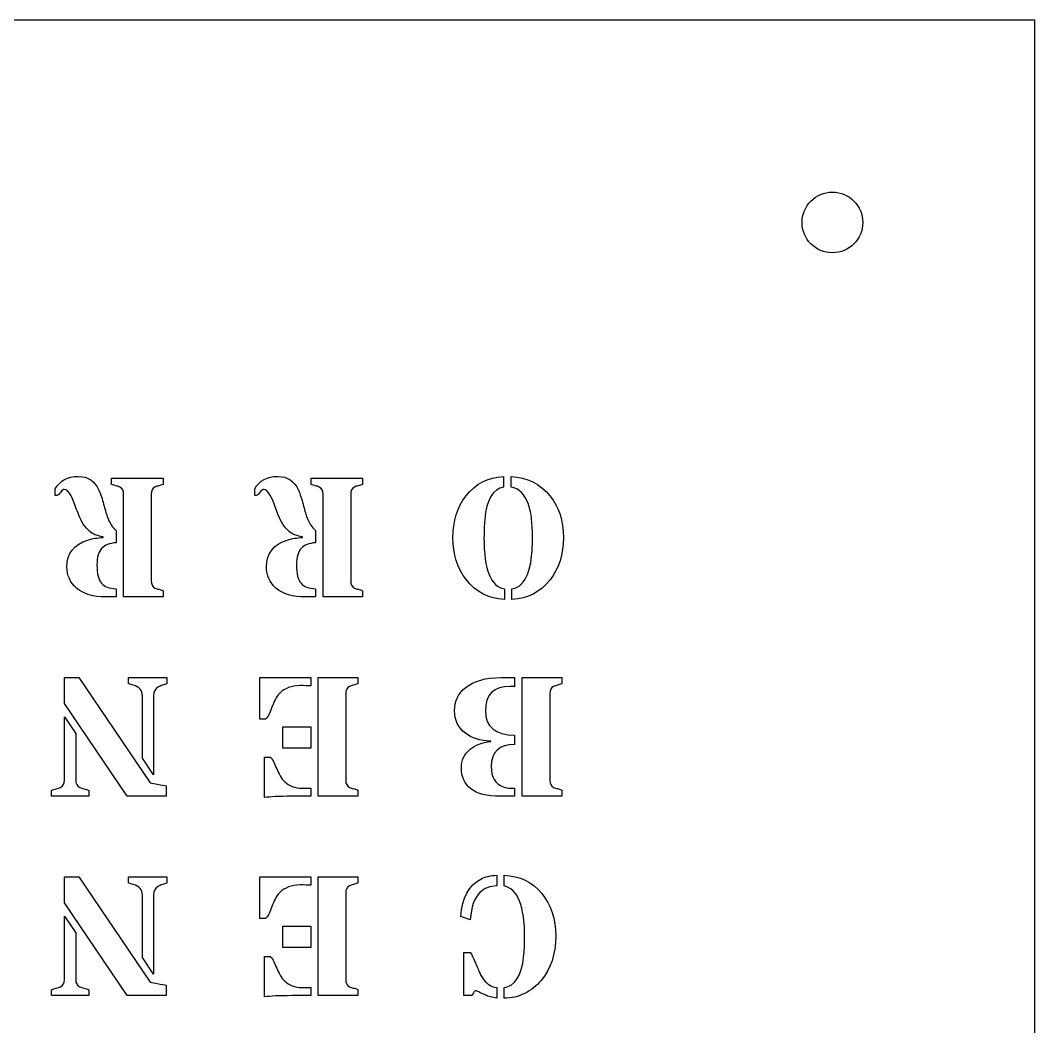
# Model space of a CAD drawing. Header units: millimetres. Extents: x -177 to 23, y -29 to 171.
# Drawn here: x -27.1 to 23, y 120.8 to 170.5 of the extents above; entities that cross this region are included whole.
import ezdxf

# ---------------------------------------------------------------- set-up
doc = ezdxf.new("R2010")
doc.units = ezdxf.units.MM
doc.layers.get('0').update_dxf_attribs({"linetype": 'CONTINUOUS'})

msp = doc.modelspace()

# ---------------------------------------------------------------- linework, layer by layer
for p, q in [((-3.225, 147.983), (-3.225, 147.454)), ((-2.857, 147.454), (-2.857, 147.983)), ((-22.604, 147.594), (-22.604, 147.9)), ((-22.604, 147.9), (-20.055, 147.9)), ((-20.055, 147.9), (-20.055, 147.594)), ((-12.744, 147.594), (-12.744, 147.9)), ((-12.744, 147.9), (-10.195, 147.9)), ((-10.195, 147.9), (-10.195, 147.594)), ((-25.385, 147.049), (-25.385, 147.371)), ((-22.009, 142.028), (-22.009, 147.115)), ((-20.646, 147.115), (-20.646, 142.821)), ((-15.525, 147.049), (-15.525, 147.371)), ((-12.149, 142.028), (-12.149, 147.115)), ((-10.786, 147.115), (-10.786, 142.821)), ((-23.026, 144.97), (-23.026, 145.007)), ((-22.377, 145.317), (-22.377, 144.71)), ((-13.166, 144.97), (-13.166, 145.007)), ((-12.517, 145.317), (-12.517, 144.71)), ((-22.377, 142.429), (-22.377, 142.028)), ((-12.517, 142.429), (-12.517, 142.028)), ((-3.184, 142.429), (-3.184, 141.9)), ((-2.816, 141.9), (-2.816, 142.429)), ((-22.377, 142.028), (-22.865, 142.028)), ((-20.055, 142.028), (-22.009, 142.028)), ((-20.055, 142.338), (-20.055, 142.028)), ((-12.517, 142.028), (-13.005, 142.028)), ((-10.195, 142.028), (-12.149, 142.028)), ((-10.195, 142.338), (-10.195, 142.028)), ((-24.931, 136.755), (-24.931, 138.04)), ((-24.931, 138.04), (-24.216, 138.04)), ((-24.216, 138.04), (-20.703, 132.833)), ((-21.761, 137.742), (-21.761, 138.04)), ((-21.761, 138.04), (-19.873, 138.04)), ((-19.873, 138.04), (-19.873, 137.742)), ((-15.281, 135.99), (-15.281, 138.04)), ((-15.281, 138.04), (-12.761, 138.04)), ((-12.761, 138.04), (-12.761, 137.627)), ((-12.393, 132.168), (-12.393, 138.04)), ((-12.393, 138.04), (-10.439, 138.04)), ((-10.439, 138.04), (-10.439, 137.734)), ((-3.36, 138.04), (-2.682, 138.04)), ((-2.682, 138.04), (-2.682, 137.585)), ((-2.314, 132.168), (-2.314, 138.04)), ((-2.314, 138.04), (-0.351, 138.04)), ((-0.351, 138.04), (-0.351, 137.734)), ((-21.08, 134.048), (-21.08, 137.152)), ((-20.526, 137.152), (-20.526, 133.226)), ((-11.029, 137.255), (-11.029, 132.961)), ((-0.942, 137.255), (-0.942, 132.961)), ((-21.832, 132.168), (-24.931, 136.755)), ((-24.931, 132.961), (-24.931, 136.098)), ((-24.931, 136.098), (-24.377, 135.28)), ((-15, 135.99), (-15.281, 135.99)), ((-24.377, 135.28), (-24.377, 132.961)), ((-3.86, 134.883), (-3.86, 134.9)), ((-2.682, 135.197), (-2.682, 134.73)), ((-20.526, 133.226), (-21.08, 134.048)), ((-15.046, 132.106), (-15.046, 134.106)), ((-15.046, 134.106), (-14.757, 134.106)), ((-25.567, 132.168), (-25.567, 132.461)), ((-23.732, 132.461), (-23.732, 132.168)), ((-19.91, 132.685), (-19.91, 132.168)), ((-12.761, 132.577), (-12.761, 132.168)), ((-10.439, 132.478), (-10.439, 132.168)), ((-2.901, 132.565), (-2.727, 132.565)), ((-2.682, 132.569), (-2.682, 132.168)), ((-0.351, 132.478), (-0.351, 132.168)), ((-23.732, 132.168), (-25.567, 132.168)), ((-19.91, 132.168), (-21.832, 132.168)), ((-12.761, 132.168), (-13.695, 132.168)), ((-10.439, 132.168), (-12.393, 132.168)), ((-2.682, 132.168), (-3.393, 132.168)), ((-0.351, 132.168), (-2.314, 132.168)), ((-24.931, 126.895), (-24.931, 128.18)), ((-24.931, 128.18), (-24.216, 128.18)), ((-24.216, 128.18), (-20.703, 122.973)), ((-21.761, 127.882), (-21.761, 128.18)), ((-21.761, 128.18), (-19.873, 128.18)), ((-19.873, 128.18), (-19.873, 127.882)), ((-15.281, 126.13), (-15.281, 128.18)), ((-15.281, 128.18), (-12.761, 128.18)), ((-12.761, 128.18), (-12.761, 127.767)), ((-12.393, 122.308), (-12.393, 128.18)), ((-12.393, 128.18), (-10.439, 128.18)), ((-10.439, 128.18), (-10.439, 127.874)), ((-3.566, 128.263), (-3.566, 127.734)), ((-3.198, 127.734), (-3.198, 128.263)), ((-11.029, 127.395), (-11.029, 123.101)), ((-21.832, 122.308), (-24.931, 126.895)), ((-21.08, 124.188), (-21.08, 127.292)), ((-20.526, 127.292), (-20.526, 123.366)), ((-24.931, 123.101), (-24.931, 126.238)), ((-24.931, 126.238), (-24.377, 125.42)), ((-15, 126.13), (-15.281, 126.13)), ((-4.872, 126.064), (-5.347, 126.225)), ((-24.377, 125.42), (-24.377, 123.101)), ((-5.186, 122.308), (-5.186, 124.44)), ((-5.186, 124.44), (-4.872, 124.44)), ((-20.526, 123.366), (-21.08, 124.188)), ((-15.046, 122.246), (-15.046, 124.246)), ((-15.046, 124.246), (-14.757, 124.246)), ((-25.567, 122.308), (-25.567, 122.601)), ((-23.732, 122.601), (-23.732, 122.308)), ((-19.91, 122.825), (-19.91, 122.308)), ((-12.761, 122.717), (-12.761, 122.308)), ((-10.439, 122.618), (-10.439, 122.308)), ((-3.566, 122.709), (-3.566, 122.18)), ((-3.198, 122.18), (-3.198, 122.709)), ((-23.732, 122.308), (-25.567, 122.308)), ((-19.91, 122.308), (-21.832, 122.308)), ((-12.761, 122.308), (-13.695, 122.308)), ((-10.439, 122.308), (-12.393, 122.308)), ((-4.793, 122.308), (-5.186, 122.308))]:
    msp.add_line(p, q)
for points in [[(23.024, -29.451), (23.024, 170.549), (-176.976, 170.549), (-176.976, -29.451)], [(-14.137, 134.544), (-14.137, 135.602), (-12.761, 135.602), (-12.761, 134.544)], [(-12.761, 125.742), (-12.761, 124.684), (-14.137, 124.684), (-14.137, 125.742)]]:
    msp.add_lwpolyline(points, close=True)
msp.add_circle((13.024, 160.549), 1.5)
for points, knots in [([(-25.385, 147.371), (-25.157, 147.782), (-24.776, 147.987), (-24.245, 147.987), (-23.768, 147.987), (-23.431, 147.762), (-23.232, 147.313)], [0, 0, 0, 0, 1, 1, 1, 2, 2, 2, 2]), ([(-15.525, 147.371), (-15.297, 147.782), (-14.916, 147.987), (-14.385, 147.987), (-13.908, 147.987), (-13.571, 147.762), (-13.372, 147.313)], [0, 0, 0, 0, 1, 1, 1, 2, 2, 2, 2]), ([(-22.195, 147.462), (-22.253, 147.49), (-22.317, 147.511), (-22.458, 147.541), (-22.53, 147.564), (-22.604, 147.594)], [1, 1, 1, 1, 2, 2, 3, 3, 3, 3]), ([(-20.055, 147.594), (-20.129, 147.564), (-20.201, 147.541), (-20.342, 147.511), (-20.405, 147.49), (-20.46, 147.462)], [0, 0, 0, 0, 1, 1, 2, 2, 2, 2]), ([(-12.335, 147.462), (-12.393, 147.49), (-12.457, 147.511), (-12.598, 147.541), (-12.67, 147.564), (-12.744, 147.594)], [1, 1, 1, 1, 2, 2, 3, 3, 3, 3]), ([(-10.195, 147.594), (-10.269, 147.564), (-10.341, 147.541), (-10.482, 147.511), (-10.545, 147.49), (-10.6, 147.462)], [0, 0, 0, 0, 1, 1, 2, 2, 2, 2]), ([(-24.604, 147.032), (-24.714, 147.239), (-24.827, 147.342), (-24.943, 147.342), (-25.001, 147.342), (-25.053, 147.308), (-25.144, 147.173), (-25.181, 147.124), (-25.242, 147.06), (-25.276, 147.045), (-25.354, 147.045), (-25.377, 147.046), (-25.385, 147.049)], [5, 5, 5, 5, 6, 6, 6, 7, 7, 8, 8, 9, 9, 10, 10, 10, 10]), ([(-24.187, 145.987), (-24.237, 146.105), (-24.284, 146.226), (-24.375, 146.474), (-24.42, 146.596), (-24.508, 146.833), (-24.555, 146.939), (-24.604, 147.032)], [2, 2, 2, 2, 3, 3, 4, 4, 5, 5, 5, 5]), ([(-23.232, 147.313), (-23.141, 147.107), (-23.063, 146.873), (-22.931, 146.352), (-22.873, 146.152), (-22.823, 146.012)], [2, 2, 2, 2, 3, 3, 4, 4, 4, 4]), ([(-14.744, 147.032), (-14.854, 147.239), (-14.967, 147.342), (-15.083, 147.342), (-15.141, 147.342), (-15.193, 147.308), (-15.284, 147.173), (-15.321, 147.124), (-15.382, 147.06), (-15.416, 147.045), (-15.494, 147.045), (-15.517, 147.046), (-15.525, 147.049)], [5, 5, 5, 5, 6, 6, 6, 7, 7, 8, 8, 9, 9, 10, 10, 10, 10]), ([(-14.327, 145.987), (-14.377, 146.105), (-14.424, 146.226), (-14.515, 146.474), (-14.56, 146.596), (-14.648, 146.833), (-14.695, 146.939), (-14.744, 147.032)], [2, 2, 2, 2, 3, 3, 4, 4, 5, 5, 5, 5]), ([(-13.372, 147.313), (-13.281, 147.107), (-13.203, 146.873), (-13.071, 146.352), (-13.013, 146.152), (-12.963, 146.012)], [2, 2, 2, 2, 3, 3, 4, 4, 4, 4]), ([(-5.068, 142.871), (-5.512, 143.444), (-5.733, 144.141), (-5.733, 144.962), (-5.733, 145.78), (-5.516, 146.47), (-5.081, 147.032)], [1, 1, 1, 1, 2, 2, 2, 3, 3, 3, 3]), ([(-0.944, 147.032), (-0.492, 146.476), (-0.267, 145.786), (-0.267, 144.138), (-0.488, 143.441), (-0.932, 142.871)], [1, 1, 1, 1, 2, 2, 3, 3, 3, 3]), ([(-1.841, 144.074), (-1.813, 144.363), (-1.8, 144.66), (-1.8, 145.268), (-1.814, 145.563), (-1.872, 146.133), (-1.925, 146.39), (-2.002, 146.619)], [1, 1, 1, 1, 2, 2, 3, 3, 4, 4, 4, 4]), ([(-24.344, 142.47), (-24.653, 142.735), (-24.807, 143.086), (-24.807, 143.524), (-24.807, 144.185), (-24.464, 144.625), (-23.778, 144.842)], [1, 1, 1, 1, 2, 2, 2, 3, 3, 3, 3]), ([(-23.08, 144.445), (-23.245, 144.269), (-23.327, 143.991), (-23.327, 143.611), (-23.327, 143.178), (-23.252, 142.875), (-23.1, 142.702)], [1, 1, 1, 1, 2, 2, 2, 3, 3, 3, 3]), ([(-14.484, 142.47), (-14.793, 142.735), (-14.947, 143.086), (-14.947, 143.524), (-14.947, 144.185), (-14.604, 144.625), (-13.918, 144.842)], [1, 1, 1, 1, 2, 2, 2, 3, 3, 3, 3]), ([(-13.22, 144.445), (-13.385, 144.269), (-13.467, 143.991), (-13.467, 143.611), (-13.467, 143.178), (-13.392, 142.875), (-13.24, 142.702)], [1, 1, 1, 1, 2, 2, 2, 3, 3, 3, 3]), ([(-20.46, 142.47), (-20.405, 142.443), (-20.342, 142.421), (-20.201, 142.391), (-20.129, 142.368), (-20.055, 142.338)], [1, 1, 1, 1, 2, 2, 3, 3, 3, 3]), ([(-10.6, 142.47), (-10.545, 142.443), (-10.482, 142.421), (-10.341, 142.391), (-10.269, 142.368), (-10.195, 142.338)], [1, 1, 1, 1, 2, 2, 3, 3, 3, 3]), ([(-19.873, 137.742), (-19.942, 137.709), (-20.014, 137.682), (-20.09, 137.66), (-20.166, 137.638), (-20.235, 137.607), (-20.299, 137.569)], [0, 0, 0, 0, 1, 1, 1, 2, 2, 2, 2]), ([(-12.761, 137.627), (-12.899, 137.638), (-13.073, 137.643), (-13.286, 137.643), (-13.498, 137.643), (-13.689, 137.61), (-13.858, 137.544), (-14.027, 137.478), (-14.165, 137.393), (-14.271, 137.29), (-14.377, 137.187), (-14.461, 137.072), (-14.521, 136.945), (-14.582, 136.818), (-14.634, 136.694), (-14.678, 136.571), (-14.722, 136.448), (-14.767, 136.335), (-14.812, 136.232), (-14.858, 136.129), (-14.921, 136.048), (-15, 135.99)], [0, 0, 0, 0, 1, 1, 1, 2, 2, 2, 3, 3, 3, 4, 4, 4, 5, 5, 5, 6, 6, 6, 7, 7, 7, 7]), ([(-10.439, 137.734), (-10.513, 137.704), (-10.585, 137.681), (-10.726, 137.651), (-10.788, 137.63), (-10.843, 137.602)], [0, 0, 0, 0, 1, 1, 2, 2, 2, 2]), ([(-5.116, 135.288), (-5.471, 135.558), (-5.649, 135.928), (-5.649, 136.4), (-5.649, 136.879), (-5.464, 137.265), (-5.095, 137.557)], [1, 1, 1, 1, 2, 2, 2, 3, 3, 3, 3]), ([(-2.682, 137.585), (-2.729, 137.596), (-2.8, 137.602), (-2.897, 137.602), (-3.718, 137.602), (-4.128, 137.201), (-4.128, 136.4), (-4.128, 135.598), (-3.646, 135.197), (-2.682, 135.197)], [0, 0, 0, 0, 1, 1, 1, 2, 2, 2, 3, 3, 3, 3]), ([(-0.351, 137.734), (-0.426, 137.704), (-0.498, 137.681), (-0.568, 137.666), (-0.638, 137.651), (-0.702, 137.63), (-0.76, 137.602)], [0, 0, 0, 0, 1, 1, 1, 2, 2, 2, 2]), ([(-3.393, 132.168), (-4.048, 132.168), (-4.532, 132.29), (-5.158, 132.778), (-5.314, 133.124), (-5.314, 133.573), (-5.314, 133.956), (-5.171, 134.263), (-4.884, 134.495)], [0, 0, 0, 0, 1, 1, 2, 2, 2, 3, 3, 3, 3]), ([(-2.682, 134.73), (-3.453, 134.73), (-3.839, 134.366), (-3.839, 133.639), (-3.839, 133.119), (-3.642, 132.785), (-3.248, 132.639)], [0, 0, 0, 0, 1, 1, 1, 2, 2, 2, 2]), ([(-14.757, 134.106), (-14.688, 134.04), (-14.63, 133.956), (-14.583, 133.854), (-14.536, 133.752), (-14.489, 133.644), (-14.441, 133.53), (-14.392, 133.415), (-14.338, 133.301), (-14.277, 133.187), (-14.217, 133.072), (-14.138, 132.969), (-14.042, 132.877), (-13.945, 132.784), (-13.825, 132.709), (-13.68, 132.652), (-13.536, 132.594), (-13.367, 132.565), (-13.174, 132.565), (-12.981, 132.565), (-12.843, 132.569), (-12.761, 132.577)], [0, 0, 0, 0, 1, 1, 1, 2, 2, 2, 3, 3, 3, 4, 4, 4, 5, 5, 5, 6, 6, 6, 7, 7, 7, 7]), ([(-25.567, 132.461), (-25.49, 132.495), (-25.414, 132.52), (-25.338, 132.538), (-25.262, 132.556), (-25.194, 132.58), (-25.133, 132.61)], [0, 0, 0, 0, 1, 1, 1, 2, 2, 2, 2]), ([(-24.175, 132.61), (-24.114, 132.58), (-24.045, 132.556), (-23.968, 132.538), (-23.891, 132.52), (-23.812, 132.495), (-23.732, 132.461)], [0, 0, 0, 0, 1, 1, 1, 2, 2, 2, 2]), ([(-10.843, 132.61), (-10.788, 132.583), (-10.726, 132.561), (-10.585, 132.531), (-10.513, 132.508), (-10.439, 132.478)], [1, 1, 1, 1, 2, 2, 3, 3, 3, 3]), ([(-0.76, 132.61), (-0.702, 132.583), (-0.638, 132.561), (-0.568, 132.546), (-0.498, 132.531), (-0.426, 132.508), (-0.351, 132.478)], [0, 0, 0, 0, 1, 1, 1, 2, 2, 2, 2]), ([(-19.873, 127.882), (-19.942, 127.849), (-20.014, 127.822), (-20.09, 127.8), (-20.166, 127.778), (-20.235, 127.747), (-20.299, 127.709)], [0, 0, 0, 0, 1, 1, 1, 2, 2, 2, 2]), ([(-10.439, 127.874), (-10.513, 127.844), (-10.585, 127.821), (-10.726, 127.791), (-10.788, 127.77), (-10.843, 127.742)], [0, 0, 0, 0, 1, 1, 2, 2, 2, 2]), ([(-12.761, 127.767), (-12.899, 127.778), (-13.073, 127.783), (-13.286, 127.783), (-13.498, 127.783), (-13.689, 127.75), (-13.858, 127.684), (-14.027, 127.618), (-14.165, 127.533), (-14.271, 127.43), (-14.377, 127.327), (-14.461, 127.212), (-14.521, 127.085), (-14.582, 126.958), (-14.634, 126.834), (-14.678, 126.711), (-14.722, 126.588), (-14.767, 126.475), (-14.812, 126.372), (-14.858, 126.269), (-14.921, 126.188), (-15, 126.13)], [0, 0, 0, 0, 1, 1, 1, 2, 2, 2, 3, 3, 3, 4, 4, 4, 5, 5, 5, 6, 6, 6, 7, 7, 7, 7]), ([(-1.343, 127.366), (-0.883, 126.809), (-0.653, 126.104), (-0.653, 125.25), (-0.653, 124.366), (-0.894, 123.633), (-1.376, 123.052)], [1, 1, 1, 1, 2, 2, 2, 3, 3, 3, 3]), ([(-4.872, 124.44), (-4.803, 124.344), (-4.723, 124.183), (-4.632, 123.959), (-4.541, 123.734), (-4.466, 123.56), (-4.407, 123.436), (-4.348, 123.312), (-4.28, 123.199), (-4.202, 123.097)], [0, 0, 0, 0, 1, 1, 1, 2, 2, 2, 3, 3, 3, 3]), ([(-14.757, 124.246), (-14.688, 124.18), (-14.63, 124.096), (-14.583, 123.994), (-14.536, 123.892), (-14.489, 123.784), (-14.441, 123.67), (-14.392, 123.555), (-14.338, 123.441), (-14.277, 123.327), (-14.217, 123.212), (-14.138, 123.109), (-14.042, 123.017), (-13.945, 122.924), (-13.825, 122.849), (-13.68, 122.792), (-13.536, 122.734), (-13.367, 122.705), (-13.174, 122.705), (-12.981, 122.705), (-12.843, 122.709), (-12.761, 122.717)], [0, 0, 0, 0, 1, 1, 1, 2, 2, 2, 3, 3, 3, 4, 4, 4, 5, 5, 5, 6, 6, 6, 7, 7, 7, 7]), ([(-1.376, 123.052), (-1.605, 122.779), (-1.875, 122.566), (-2.497, 122.257), (-2.835, 122.18), (-3.198, 122.18)], [3, 3, 3, 3, 4, 4, 5, 5, 5, 5]), ([(-25.567, 122.601), (-25.49, 122.635), (-25.414, 122.66), (-25.338, 122.678), (-25.262, 122.696), (-25.194, 122.72), (-25.133, 122.75)], [0, 0, 0, 0, 1, 1, 1, 2, 2, 2, 2]), ([(-24.175, 122.75), (-24.114, 122.72), (-24.045, 122.696), (-23.968, 122.678), (-23.891, 122.66), (-23.812, 122.635), (-23.732, 122.601)], [0, 0, 0, 0, 1, 1, 1, 2, 2, 2, 2]), ([(-10.843, 122.75), (-10.788, 122.723), (-10.726, 122.701), (-10.585, 122.671), (-10.513, 122.648), (-10.439, 122.618)], [1, 1, 1, 1, 2, 2, 3, 3, 3, 3]), ([(-3.566, 122.18), (-3.792, 122.213), (-3.983, 122.267), (-4.138, 122.341), (-4.294, 122.416), (-4.4, 122.468), (-4.457, 122.498), (-4.513, 122.528), (-4.561, 122.544), (-4.599, 122.544), (-4.638, 122.544), (-4.671, 122.522), (-4.7, 122.478), (-4.729, 122.433), (-4.76, 122.377), (-4.793, 122.308)], [0, 0, 0, 0, 1, 1, 1, 2, 2, 2, 3, 3, 3, 4, 4, 4, 5, 5, 5, 5])]:
    msp.add_open_spline(points, degree=3, knots=knots)
for points in [[(-5.081, 147.032), (-4.621, 147.625), (-4.002, 147.941), (-3.225, 147.983)], [(-2.857, 147.983), (-2.061, 147.947), (-1.424, 147.63), (-0.944, 147.032)], [(-22.009, 147.115), (-22.009, 147.286), (-22.071, 147.401), (-22.195, 147.462)], [(-20.46, 147.462), (-20.584, 147.401), (-20.646, 147.286), (-20.646, 147.115)], [(-12.149, 147.115), (-12.149, 147.286), (-12.211, 147.401), (-12.335, 147.462)], [(-10.6, 147.462), (-10.724, 147.401), (-10.786, 147.286), (-10.786, 147.115)], [(-3.225, 147.454), (-3.757, 147.382), (-4.068, 146.848), (-4.159, 145.85)], [(-2.002, 146.619), (-2.176, 147.115), (-2.461, 147.393), (-2.857, 147.454)], [(-23.584, 145.189), (-23.843, 145.368), (-24.044, 145.634), (-24.187, 145.987)], [(-22.823, 146.012), (-22.71, 145.689), (-22.562, 145.458), (-22.377, 145.317)], [(-13.724, 145.189), (-13.983, 145.368), (-14.184, 145.634), (-14.327, 145.987)], [(-12.963, 146.012), (-12.85, 145.689), (-12.702, 145.458), (-12.517, 145.317)], [(-4.159, 145.85), (-4.184, 145.564), (-4.196, 145.268), (-4.196, 144.962)], [(-23.778, 144.842), (-23.557, 144.914), (-23.307, 144.956), (-23.026, 144.97)], [(-23.026, 145.007), (-23.282, 145.049), (-23.468, 145.109), (-23.584, 145.189)], [(-13.918, 144.842), (-13.697, 144.914), (-13.447, 144.956), (-13.166, 144.97)], [(-13.166, 145.007), (-13.422, 145.049), (-13.608, 145.109), (-13.724, 145.189)], [(-4.196, 144.962), (-4.196, 143.37), (-3.859, 142.525), (-3.184, 142.429)], [(-22.377, 144.71), (-22.705, 144.68), (-22.939, 144.591), (-23.08, 144.445)], [(-12.517, 144.71), (-12.845, 144.68), (-13.079, 144.591), (-13.22, 144.445)], [(-2.816, 142.429), (-2.262, 142.517), (-1.937, 143.065), (-1.841, 144.074)], [(-22.865, 142.028), (-23.509, 142.028), (-24.002, 142.175), (-24.344, 142.47)], [(-23.1, 142.702), (-22.96, 142.536), (-22.719, 142.445), (-22.377, 142.429)], [(-20.646, 142.821), (-20.646, 142.648), (-20.584, 142.531), (-20.46, 142.47)], [(-13.005, 142.028), (-13.649, 142.028), (-14.142, 142.175), (-14.484, 142.47)], [(-13.24, 142.702), (-13.1, 142.536), (-12.859, 142.445), (-12.517, 142.429)], [(-10.786, 142.821), (-10.786, 142.648), (-10.724, 142.531), (-10.6, 142.47)], [(-3.184, 141.9), (-3.972, 141.941), (-4.6, 142.265), (-5.068, 142.871)], [(-0.932, 142.871), (-1.406, 142.262), (-2.034, 141.939), (-2.816, 141.9)], [(-5.095, 137.557), (-4.69, 137.879), (-4.112, 138.04), (-3.36, 138.04)], [(-21.534, 137.66), (-21.614, 137.682), (-21.69, 137.709), (-21.761, 137.742)], [(-21.08, 137.152), (-21.08, 137.408), (-21.231, 137.577), (-21.534, 137.66)], [(-20.299, 137.569), (-20.45, 137.484), (-20.526, 137.344), (-20.526, 137.152)], [(-10.843, 137.602), (-10.967, 137.541), (-11.029, 137.426), (-11.029, 137.255)], [(-0.76, 137.602), (-0.882, 137.541), (-0.942, 137.426), (-0.942, 137.255)], [(-3.86, 134.9), (-4.375, 134.916), (-4.793, 135.046), (-5.116, 135.288)], [(-4.884, 134.495), (-4.631, 134.698), (-4.289, 134.828), (-3.86, 134.883)], [(-25.133, 132.61), (-24.998, 132.674), (-24.931, 132.791), (-24.931, 132.961)], [(-24.377, 132.961), (-24.377, 132.791), (-24.31, 132.674), (-24.175, 132.61)], [(-11.029, 132.961), (-11.029, 132.788), (-10.967, 132.671), (-10.843, 132.61)], [(-0.942, 132.961), (-0.942, 132.788), (-0.882, 132.671), (-0.76, 132.61)], [(-20.703, 132.833), (-20.571, 132.809), (-20.454, 132.787), (-20.352, 132.767)], [(-20.352, 132.767), (-20.121, 132.729), (-19.973, 132.701), (-19.91, 132.685)], [(-3.248, 132.639), (-3.113, 132.59), (-2.997, 132.565), (-2.901, 132.565)], [(-2.727, 132.565), (-2.711, 132.565), (-2.696, 132.566), (-2.682, 132.569)], [(-13.695, 132.168), (-14.315, 132.168), (-14.765, 132.147), (-15.046, 132.106)], [(-21.534, 127.8), (-21.614, 127.822), (-21.69, 127.849), (-21.761, 127.882)], [(-5.347, 126.225), (-5.27, 127.146), (-4.941, 127.761), (-4.36, 128.073)], [(-4.36, 128.073), (-4.142, 128.188), (-3.877, 128.252), (-3.566, 128.263)], [(-3.198, 128.263), (-2.433, 128.23), (-1.814, 127.931), (-1.343, 127.366)], [(-21.08, 127.292), (-21.08, 127.548), (-21.231, 127.717), (-21.534, 127.8)], [(-20.299, 127.709), (-20.45, 127.624), (-20.526, 127.484), (-20.526, 127.292)], [(-10.843, 127.742), (-10.967, 127.681), (-11.029, 127.566), (-11.029, 127.395)], [(-4.401, 127.403), (-4.674, 127.133), (-4.831, 126.687), (-4.872, 126.064)], [(-3.566, 127.734), (-3.91, 127.728), (-4.189, 127.618), (-4.401, 127.403)], [(-2.186, 125.192), (-2.186, 126.738), (-2.523, 127.585), (-3.198, 127.734)], [(-2.236, 124.221), (-2.202, 124.513), (-2.186, 124.837), (-2.186, 125.192)], [(-3.198, 122.709), (-2.656, 122.794), (-2.335, 123.298), (-2.236, 124.221)], [(-25.133, 122.75), (-24.998, 122.814), (-24.931, 122.931), (-24.931, 123.101)], [(-24.377, 123.101), (-24.377, 122.931), (-24.31, 122.814), (-24.175, 122.75)], [(-20.703, 122.973), (-20.571, 122.949), (-20.454, 122.927), (-20.352, 122.907)], [(-20.352, 122.907), (-20.121, 122.869), (-19.973, 122.841), (-19.91, 122.825)], [(-11.029, 123.101), (-11.029, 122.928), (-10.967, 122.811), (-10.843, 122.75)], [(-4.202, 123.097), (-4.023, 122.869), (-3.811, 122.739), (-3.566, 122.709)], [(-13.695, 122.308), (-14.315, 122.308), (-14.765, 122.287), (-15.046, 122.246)]]:
    msp.add_open_spline(points, degree=3)

doc.saveas('drawing.dxf')
